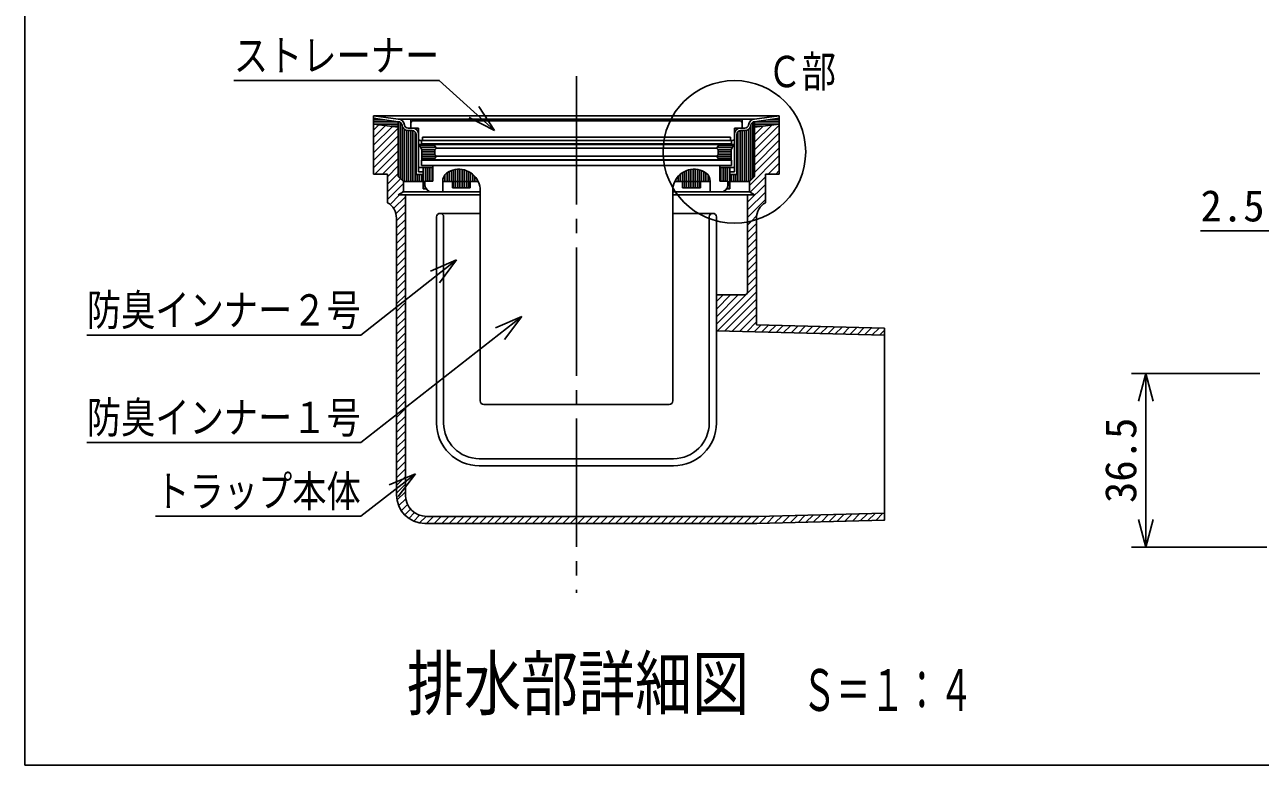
# Model space of a CAD drawing. Units: millimetres, scale not verified, with parts at other scales. Extents: x -819 to 819, y -558 to 522.
# Drawn here: x -819 to -299, y -558 to -246 of the extents above; entities that cross this region are included whole.
import ezdxf
from ezdxf.enums import TextEntityAlignment as Align

# ---------------------------------------------------------------- set-up
doc = ezdxf.new("R2010")
doc.units = ezdxf.units.MM
doc.header["$LTSCALE"] = 6
doc.linetypes.add('CHAIN2', pattern=[12, 9, -1, 1, -1])
for name, color, linetype in [('0-7_枠細線', 5, 'Continuous'), ('0-8_枠中線', 5, 'Continuous'), ('0-E_極細4', 6, 'Continuous'), ('1-1_寸法4', 7, 'Continuous'), ('1-5_寸法3', 7, 'Continuous')]:
    doc.layers.add(name, color=color, linetype=linetype)
doc.styles.add('ＭＳ ゴシック', font='')
doc.styles.get('ＭＳ ゴシック').set_extended_font_data('MS Gothic')

msp = doc.modelspace()

# ---------------------------------------------------------------- linework, layer by layer
at = {"layer": '0-8_枠中線'}
msp.add_lwpolyline([(-819, -558), (-819, 522), (819, 522), (819, -558)], close=True, dxfattribs=at)
at = {"layer": '0-E_極細4', "linetype": 'CHAIN2'}
msp.add_line((-586.847, -268.135), (-586.847, -485.466), dxfattribs=at)
at = {"layer": '0-E_極細4'}
for p, q in [((-661.815, -286.209), (-672.197, -284.73)), ((-672.197, -285.77), (-672.197, -284.73)), ((-672.197, -284.73), (-501.497, -284.73)), ((-672.197, -308.487), (-672.197, -284.752)), ((-661.815, -287.27), (-672.197, -285.791)), ((-511.878, -286.209), (-501.497, -284.73)), ((-511.878, -287.27), (-501.497, -285.791)), ((-501.497, -285.77), (-501.497, -284.73)), ((-501.497, -308.487), (-501.497, -284.752)), ((-672.197, -286.459), (-667.508, -286.459)), ((-672.197, -287.359), (-661.815, -287.359)), ((-672.197, -288.259), (-661.815, -288.259)), ((-672.197, -288.32), (-661.815, -289.52)), ((-672.197, -290.784), (-669.988, -288.575)), ((-672.197, -293.966), (-667.135, -288.905)), ((-672.197, -297.148), (-664.283, -289.234)), ((-672.197, -300.33), (-661.815, -289.948)), ((-664.937, -289.159), (-661.815, -289.159)), ((-586.847, -286.209), (-661.815, -286.209)), ((-661.815, -310.241), (-661.815, -287.259)), ((-661.08, -310.975), (-661.08, -287.441)), ((-660.18, -311.875), (-660.18, -289.085)), ((-659.28, -312.459), (-659.28, -290.467)), ((-658.38, -312.459), (-658.38, -290.919)), ((-657.709, -289.959), (-655.922, -289.959)), ((-657.709, -291.009), (-655.922, -291.009)), ((-657.48, -312.459), (-657.48, -291.009)), ((-656.597, -289.959), (-656.597, -286.209)), ((-656.58, -312.459), (-656.58, -291.009)), ((-656.522, -289.659), (-656.522, -287.709)), ((-653.297, -289.959), (-656.222, -289.959)), ((-586.847, -286.959), (-655.772, -286.959)), ((-655.68, -312.459), (-655.68, -291.028)), ((-653.297, -294.459), (-653.297, -289.959)), ((-586.847, -286.209), (-511.878, -286.209)), ((-586.847, -286.959), (-517.922, -286.959)), ((-520.397, -289.959), (-517.472, -289.959)), ((-520.397, -294.459), (-520.397, -289.959)), ((-517.98, -312.459), (-517.98, -291.023)), ((-515.985, -289.959), (-517.772, -289.959)), ((-515.985, -291.009), (-517.772, -291.009)), ((-517.172, -289.659), (-517.172, -287.709)), ((-517.097, -289.959), (-517.097, -286.209)), ((-517.08, -312.459), (-517.08, -291.009)), ((-516.18, -312.459), (-516.18, -291.009)), ((-515.28, -312.459), (-515.28, -290.91)), ((-514.38, -312.459), (-514.38, -290.441)), ((-513.48, -311.843), (-513.48, -288.939)), ((-512.58, -310.943), (-512.58, -287.424)), ((-511.878, -310.241), (-511.878, -287.259)), ((-511.878, -287.359), (-501.497, -287.359)), ((-511.878, -288.259), (-501.497, -288.259)), ((-501.497, -288.32), (-511.878, -289.52)), ((-511.878, -295.928), (-504.632, -288.682)), ((-511.878, -299.11), (-501.497, -288.729)), ((-511.878, -292.746), (-508.23, -289.098)), ((-511.878, -289.159), (-508.757, -289.159)), ((-511.878, -289.564), (-511.828, -289.514)), ((-506.186, -286.459), (-501.497, -286.459)), ((-672.197, -303.512), (-661.815, -293.13)), ((-672.197, -306.694), (-661.815, -296.312)), ((-654.78, -312.459), (-654.78, -291.499)), ((-654.347, -309.459), (-654.347, -292.584)), ((-653.297, -308.409), (-653.297, -292.584)), ((-587.147, -295.209), (-652.547, -295.209)), ((-652.097, -296.558), (-652.097, -295.209)), ((-651.647, -295.209), (-651.647, -293.709)), ((-587.147, -293.709), (-651.647, -293.709)), ((-586.547, -293.709), (-522.047, -293.709)), ((-586.547, -295.209), (-521.147, -295.209)), ((-522.047, -295.209), (-522.047, -293.709)), ((-521.597, -296.558), (-521.597, -295.209)), ((-520.397, -308.409), (-520.397, -292.584)), ((-519.347, -309.459), (-519.347, -292.584)), ((-518.88, -312.459), (-518.88, -291.465)), ((-511.878, -302.292), (-501.497, -291.911)), ((-511.878, -305.474), (-501.497, -295.093)), ((-671.641, -309.32), (-661.815, -299.494)), ((-586.847, -296.85), (-653.072, -296.85)), ((-651.872, -299.1), (-653.072, -296.85)), ((-652.854, -297.259), (-646.472, -297.259)), ((-652.374, -298.159), (-645.913, -298.159)), ((-652.097, -296.558), (-586.847, -296.558)), ((-651.894, -299.059), (-646.431, -299.059)), ((-651.872, -299.1), (-651.872, -303.3)), ((-651.872, -299.959), (-646.472, -299.959)), ((-651.872, -300.859), (-646.472, -300.859)), ((-646.472, -296.85), (-646.472, -297.6)), ((-646.472, -299.1), (-646.472, -301.05)), ((-645.722, -301.8), (-646.472, -301.05)), ((-586.847, -298.35), (-645.722, -298.35)), ((-521.597, -296.558), (-586.847, -296.558)), ((-586.847, -296.85), (-520.622, -296.85)), ((-586.847, -298.35), (-527.972, -298.35)), ((-527.972, -301.8), (-527.222, -301.05)), ((-527.781, -298.159), (-521.32, -298.159)), ((-527.263, -299.059), (-521.8, -299.059)), ((-527.222, -296.85), (-527.222, -297.6)), ((-527.222, -297.259), (-520.84, -297.259)), ((-527.222, -299.1), (-527.222, -301.05)), ((-527.222, -299.959), (-521.822, -299.959)), ((-527.222, -300.859), (-521.822, -300.859)), ((-521.822, -299.1), (-520.622, -296.85)), ((-521.822, -299.1), (-521.822, -303.3)), ((-514.097, -314.057), (-501.497, -301.457)), ((-511.878, -308.656), (-501.497, -298.275)), ((-668.459, -309.32), (-661.815, -302.676)), ((-666.347, -310.39), (-661.815, -305.858)), ((-647.222, -306.459), (-653.297, -306.459)), ((-652.097, -305.708), (-647.222, -305.708)), ((-651.872, -301.759), (-645.763, -301.759)), ((-651.872, -302.659), (-646.472, -302.659)), ((-586.847, -303.3), (-651.872, -303.3)), ((-651.347, -315.459), (-651.347, -306.459)), ((-651.18, -315.459), (-651.18, -306.459)), ((-650.28, -312.308), (-650.28, -306.459)), ((-649.38, -312.308), (-649.38, -306.459)), ((-648.48, -312.308), (-648.48, -306.459)), ((-647.58, -312.308), (-647.58, -306.459)), ((-647.222, -305.708), (-586.847, -305.708)), ((-647.222, -312.308), (-647.222, -305.708)), ((-646.472, -302.55), (-645.722, -301.8)), ((-646.472, -302.55), (-646.472, -303.3)), ((-586.847, -301.8), (-645.722, -301.8)), ((-586.847, -301.8), (-527.972, -301.8)), ((-586.847, -303.3), (-521.822, -303.3)), ((-526.472, -305.708), (-586.847, -305.708)), ((-527.222, -302.55), (-527.972, -301.8)), ((-527.931, -301.759), (-521.822, -301.759)), ((-527.222, -302.55), (-527.222, -303.3)), ((-527.222, -302.659), (-521.822, -302.659)), ((-526.472, -312.308), (-526.472, -305.708)), ((-521.597, -305.708), (-526.472, -305.708)), ((-526.472, -306.459), (-520.397, -306.459)), ((-526.08, -312.308), (-526.08, -306.459)), ((-525.18, -312.308), (-525.18, -306.459)), ((-524.28, -312.308), (-524.28, -306.459)), ((-523.38, -312.308), (-523.38, -306.459)), ((-522.48, -315.459), (-522.48, -306.459)), ((-522.347, -315.459), (-522.347, -306.459)), ((-506.178, -309.32), (-501.497, -304.639)), ((-672.197, -309.32), (-672.197, -308.487)), ((-666.347, -309.32), (-672.197, -309.32)), ((-666.347, -313.572), (-661.815, -309.04)), ((-666.347, -321.32), (-666.347, -309.32)), ((-666.347, -316.754), (-660.824, -311.231)), ((-661.815, -310.241), (-659.597, -312.459)), ((-651.347, -309.459), (-654.347, -309.459)), ((-653.88, -312.459), (-653.88, -309.459)), ((-651.347, -308.409), (-653.297, -308.409)), ((-652.98, -312.459), (-652.98, -309.459)), ((-652.08, -312.459), (-652.08, -309.459)), ((-643.08, -312.459), (-643.08, -311.926)), ((-642.18, -312.459), (-642.18, -309.586)), ((-641.28, -312.459), (-641.28, -308.719)), ((-640.38, -312.459), (-640.38, -308.201)), ((-639.48, -312.459), (-639.48, -307.81)), ((-638.58, -312.459), (-638.58, -307.528)), ((-637.68, -312.459), (-637.68, -307.346)), ((-636.78, -312.459), (-636.78, -307.257)), ((-635.88, -312.459), (-635.88, -307.259)), ((-634.98, -312.459), (-634.98, -307.351)), ((-634.08, -312.459), (-634.08, -307.536)), ((-633.18, -312.459), (-633.18, -307.822)), ((-632.28, -312.459), (-632.28, -308.217)), ((-631.38, -312.459), (-631.38, -308.741)), ((-630.48, -312.459), (-630.48, -309.421)), ((-629.58, -312.459), (-629.58, -310.312)), ((-628.68, -312.459), (-628.68, -311.532)), ((-544.98, -312.459), (-544.98, -311.479)), ((-544.08, -312.459), (-544.08, -310.275)), ((-543.18, -312.459), (-543.18, -309.393)), ((-542.28, -312.459), (-542.28, -308.719)), ((-541.38, -312.459), (-541.38, -308.201)), ((-540.48, -312.459), (-540.48, -307.81)), ((-539.58, -312.459), (-539.58, -307.528)), ((-538.68, -312.459), (-538.68, -307.346)), ((-537.78, -312.459), (-537.78, -307.257)), ((-536.88, -312.459), (-536.88, -307.259)), ((-535.98, -312.459), (-535.98, -307.351)), ((-535.08, -312.459), (-535.08, -307.536)), ((-534.18, -312.459), (-534.18, -307.822)), ((-533.28, -312.459), (-533.28, -308.217)), ((-532.38, -312.459), (-532.38, -308.741)), ((-531.48, -312.459), (-531.48, -309.63)), ((-522.347, -308.409), (-520.397, -308.409)), ((-522.347, -309.459), (-519.347, -309.459)), ((-521.58, -312.459), (-521.58, -309.459)), ((-520.68, -312.459), (-520.68, -309.459)), ((-519.78, -312.459), (-519.78, -309.459)), ((-511.878, -310.241), (-514.097, -312.459)), ((-513.825, -316.967), (-507.347, -310.489)), ((-507.347, -321.32), (-507.347, -309.32)), ((-507.347, -309.32), (-501.497, -309.32)), ((-502.996, -309.32), (-501.497, -307.821)), ((-501.497, -309.32), (-501.497, -308.487)), ((-666.347, -319.936), (-659.597, -313.186)), ((-661.815, -318.02), (-659.597, -316.82)), ((-660.581, -317.352), (-659.597, -316.368)), ((-659.597, -316.82), (-659.597, -312.459)), ((-651.347, -312.459), (-659.597, -312.459)), ((-627.347, -316.82), (-659.597, -316.82)), ((-650.101, -315.459), (-651.347, -315.459)), ((-650.597, -312.308), (-647.222, -312.308)), ((-650.597, -313.808), (-650.597, -312.308)), ((-650.28, -315.459), (-650.28, -315.149)), ((-647.597, -316.808), (-643.097, -316.808)), ((-643.097, -316.808), (-643.097, -312.459)), ((-628.182, -312.459), (-643.097, -312.459)), ((-639.026, -315.009), (-639.026, -312.459)), ((-631.526, -315.009), (-639.026, -315.009)), ((-638.58, -315.009), (-638.58, -312.459)), ((-637.68, -315.009), (-637.68, -312.459)), ((-636.78, -315.009), (-636.78, -312.459)), ((-635.88, -315.009), (-635.88, -312.459)), ((-634.98, -315.009), (-634.98, -312.459)), ((-634.08, -315.009), (-634.08, -312.459)), ((-633.18, -315.009), (-633.18, -312.459)), ((-632.28, -315.009), (-632.28, -312.459)), ((-631.526, -315.009), (-631.526, -312.459)), ((-627.347, -404.708), (-627.347, -316.246)), ((-627.347, -318.463), (-627.347, -316.246)), ((-546.347, -404.708), (-546.347, -316.246)), ((-546.347, -318.463), (-546.347, -316.246)), ((-546.347, -316.82), (-514.097, -316.82)), ((-545.511, -312.459), (-530.597, -312.459)), ((-542.167, -315.009), (-542.167, -312.459)), ((-542.167, -315.009), (-534.667, -315.009)), ((-541.38, -315.009), (-541.38, -312.459)), ((-540.48, -315.009), (-540.48, -312.459)), ((-539.58, -315.009), (-539.58, -312.459)), ((-538.68, -315.009), (-538.68, -312.459)), ((-537.78, -315.009), (-537.78, -312.459)), ((-536.88, -315.009), (-536.88, -312.459)), ((-535.98, -315.009), (-535.98, -312.459)), ((-535.08, -315.009), (-535.08, -312.459)), ((-534.667, -315.009), (-534.667, -312.459)), ((-530.597, -316.808), (-530.597, -312.459)), ((-526.097, -316.808), (-530.597, -316.808)), ((-523.097, -312.308), (-526.472, -312.308)), ((-523.592, -315.459), (-522.347, -315.459)), ((-523.38, -315.459), (-523.38, -315.081)), ((-523.097, -313.808), (-523.097, -312.308)), ((-522.347, -312.459), (-514.097, -312.459)), ((-514.847, -321.171), (-507.347, -313.671)), ((-514.847, -324.353), (-507.347, -316.853)), ((-514.097, -316.82), (-514.097, -312.459)), ((-511.878, -318.02), (-514.097, -316.82)), ((-665.288, -322.059), (-661.249, -318.02)), ((-663.795, -323.748), (-658.847, -318.8)), ((-662.829, -325.964), (-658.847, -321.982)), ((-627.347, -318.02), (-661.815, -318.02)), ((-658.847, -358.637), (-658.847, -318.02)), ((-546.347, -318.02), (-511.878, -318.02)), ((-514.847, -358.637), (-514.847, -318.02)), ((-514.847, -327.535), (-507.347, -320.035)), ((-662.597, -328.914), (-658.847, -325.164)), ((-645.722, -414.02), (-645.722, -327.32)), ((-644.222, -325.82), (-627.347, -325.82)), ((-642.722, -414.02), (-642.722, -327.32)), ((-529.472, -325.82), (-546.347, -325.82)), ((-530.972, -414.02), (-530.972, -327.32)), ((-527.972, -414.02), (-527.972, -327.32)), ((-662.597, -444.239), (-662.597, -327.815)), ((-662.597, -332.096), (-658.847, -328.346)), ((-662.597, -335.278), (-658.847, -331.528)), ((-514.847, -333.899), (-511.097, -330.149)), ((-511.097, -372.773), (-511.097, -327.815)), ((-662.597, -338.46), (-658.847, -334.71)), ((-662.597, -341.642), (-658.847, -337.892)), ((-514.847, -337.081), (-511.097, -333.331)), ((-514.847, -340.263), (-511.097, -336.513)), ((-662.597, -344.823), (-658.847, -341.073)), ((-514.847, -343.445), (-511.097, -339.695)), ((-514.847, -346.627), (-511.097, -342.877)), ((-662.597, -348.005), (-658.847, -344.255)), ((-662.597, -351.187), (-658.847, -347.437)), ((-514.847, -349.809), (-511.097, -346.059)), ((-662.597, -354.369), (-658.847, -350.619)), ((-514.847, -352.991), (-511.097, -349.241)), ((-514.847, -356.173), (-511.097, -352.423)), ((-662.597, -357.551), (-658.847, -353.801)), ((-662.597, -360.733), (-658.847, -356.983)), ((-658.847, -444.3), (-658.847, -358.637)), ((-527.972, -372.479), (-511.097, -355.604)), ((-662.597, -363.915), (-658.847, -360.165)), ((-662.597, -367.097), (-658.847, -363.347)), ((-516.159, -360.126), (-527.972, -360.126)), ((-527.972, -369.298), (-518.8, -360.126)), ((-527.972, -366.116), (-521.982, -360.126)), ((-527.972, -362.934), (-525.164, -360.126)), ((-527.615, -375.305), (-511.097, -358.786)), ((-524.51, -375.382), (-511.097, -361.968)), ((-662.597, -370.279), (-658.847, -366.529)), ((-521.405, -375.458), (-511.097, -365.15)), ((-518.299, -375.535), (-511.097, -368.332)), ((-662.597, -373.461), (-658.847, -369.711)), ((-662.597, -376.643), (-658.847, -372.893)), ((-645.722, -414.02), (-645.722, -373.52)), ((-527.972, -414.02), (-527.972, -373.52)), ((-515.194, -375.611), (-511.097, -371.514)), ((-512.088, -375.688), (-509.219, -372.819)), ((-511.097, -372.773), (-457.268, -374.1)), ((-508.983, -375.765), (-506.114, -372.896)), ((-505.877, -375.841), (-503.009, -372.972)), ((-502.772, -375.918), (-499.903, -373.049)), ((-499.667, -375.994), (-496.798, -373.125)), ((-496.561, -376.071), (-493.692, -373.202)), ((-493.456, -376.147), (-490.587, -373.278)), ((-490.35, -376.224), (-487.481, -373.355)), ((-487.245, -376.301), (-484.376, -373.432)), ((-484.14, -376.377), (-481.271, -373.508)), ((-481.034, -376.454), (-478.165, -373.585)), ((-477.929, -376.53), (-475.06, -373.661)), ((-474.823, -376.607), (-471.954, -373.738)), ((-471.718, -376.683), (-468.849, -373.814)), ((-468.613, -376.76), (-465.744, -373.891)), ((-465.507, -376.837), (-462.638, -373.968)), ((-462.402, -376.913), (-459.533, -374.044)), ((-662.597, -379.825), (-658.847, -376.075)), ((-662.597, -383.007), (-658.847, -379.257)), ((-527.972, -375.296), (-457.268, -377.04)), ((-459.296, -376.99), (-457.268, -374.961)), ((-662.597, -386.189), (-658.847, -382.439)), ((-662.597, -389.371), (-658.847, -385.621)), ((-662.597, -392.553), (-658.847, -388.803)), ((-662.597, -395.735), (-658.847, -391.985)), ((-662.597, -398.917), (-658.847, -395.167)), ((-662.597, -402.099), (-658.847, -398.349)), ((-662.597, -405.281), (-658.847, -401.531)), ((-662.597, -408.463), (-658.847, -404.713)), ((-662.597, -411.645), (-658.847, -407.895)), ((-625.847, -406.208), (-586.847, -406.208)), ((-547.847, -406.208), (-586.847, -406.208)), ((-662.597, -414.827), (-658.847, -411.077)), ((-662.597, -418.009), (-658.847, -414.259)), ((-662.597, -421.191), (-658.847, -417.441)), ((-662.597, -424.373), (-658.847, -420.623)), ((-662.597, -427.555), (-658.847, -423.805)), ((-662.597, -430.737), (-658.847, -426.987)), ((-662.597, -433.919), (-658.847, -430.169)), ((-586.847, -429.02), (-627.722, -429.02)), ((-586.847, -429.02), (-545.972, -429.02)), ((-662.597, -437.101), (-658.847, -433.351)), ((-662.597, -440.283), (-658.847, -436.533)), ((-627.722, -432.02), (-624.347, -432.02)), ((-545.972, -432.02), (-549.347, -432.02)), ((-662.597, -443.465), (-658.847, -439.715)), ((-662.393, -446.443), (-658.847, -442.897)), ((-661.658, -448.891), (-658.698, -445.93)), ((-660.541, -450.955), (-657.901, -448.315)), ((-659.105, -452.701), (-656.625, -450.221)), ((-657.368, -454.146), (-654.941, -451.719)), ((-510.973, -453.301), (-457.268, -451.977)), ((-470.733, -455.248), (-467.719, -452.234)), ((-467.471, -455.168), (-464.457, -452.154)), ((-464.209, -455.088), (-461.195, -452.074)), ((-460.946, -455.007), (-457.932, -451.993)), ((-655.313, -455.273), (-652.831, -452.791)), ((-652.878, -456.02), (-650.153, -453.295)), ((-650.597, -456.239), (-510.901, -456.239)), ((-649.915, -456.239), (-646.976, -453.3)), ((-649.847, -453.3), (-510.901, -453.3)), ((-646.733, -456.239), (-643.794, -453.3)), ((-643.551, -456.239), (-640.612, -453.3)), ((-640.369, -456.239), (-637.43, -453.3)), ((-637.187, -456.239), (-634.248, -453.3)), ((-634.005, -456.239), (-631.066, -453.3)), ((-630.823, -456.239), (-627.884, -453.3)), ((-627.641, -456.239), (-624.702, -453.3)), ((-624.459, -456.239), (-621.52, -453.3)), ((-621.277, -456.239), (-618.338, -453.3)), ((-618.095, -456.239), (-615.156, -453.3)), ((-614.913, -456.239), (-611.974, -453.3)), ((-611.731, -456.239), (-608.792, -453.3)), ((-608.549, -456.239), (-605.61, -453.3)), ((-605.367, -456.239), (-602.428, -453.3)), ((-602.185, -456.239), (-599.246, -453.3)), ((-599.003, -456.239), (-596.064, -453.3)), ((-595.821, -456.239), (-592.882, -453.3)), ((-592.639, -456.239), (-589.7, -453.3)), ((-589.457, -456.239), (-586.847, -453.628)), ((-586.847, -453.628), (-586.518, -453.3)), ((-586.275, -456.239), (-583.336, -453.3)), ((-583.093, -456.239), (-580.154, -453.3)), ((-579.911, -456.239), (-576.972, -453.3)), ((-576.729, -456.239), (-573.79, -453.3)), ((-573.547, -456.239), (-570.608, -453.3)), ((-570.365, -456.239), (-567.426, -453.3)), ((-567.183, -456.239), (-564.244, -453.3)), ((-564.001, -456.239), (-561.063, -453.3)), ((-560.819, -456.239), (-557.881, -453.3)), ((-557.637, -456.239), (-554.699, -453.3)), ((-554.455, -456.239), (-551.517, -453.3)), ((-551.273, -456.239), (-548.335, -453.3)), ((-548.091, -456.239), (-545.153, -453.3)), ((-544.909, -456.239), (-541.971, -453.3)), ((-541.727, -456.239), (-538.789, -453.3)), ((-538.545, -456.239), (-535.607, -453.3)), ((-535.363, -456.239), (-532.425, -453.3)), ((-532.181, -456.239), (-529.243, -453.3)), ((-529, -456.239), (-526.061, -453.3)), ((-525.818, -456.239), (-522.879, -453.3)), ((-522.636, -456.239), (-519.697, -453.3)), ((-519.454, -456.239), (-516.515, -453.3)), ((-516.272, -456.239), (-513.333, -453.3)), ((-513.09, -456.239), (-510.131, -453.28)), ((-509.883, -456.214), (-506.869, -453.2)), ((-506.62, -456.133), (-503.606, -453.119)), ((-503.358, -456.053), (-500.344, -453.039)), ((-500.095, -455.972), (-497.081, -452.958)), ((-496.833, -455.892), (-493.819, -452.878)), ((-493.57, -455.811), (-490.556, -452.798)), ((-490.308, -455.731), (-487.294, -452.717)), ((-487.046, -455.651), (-484.032, -452.637)), ((-483.783, -455.57), (-480.769, -452.556)), ((-480.521, -455.49), (-477.507, -452.476)), ((-477.258, -455.409), (-474.244, -452.395)), ((-473.996, -455.329), (-470.982, -452.315)), ((-457.684, -454.927), (-457.268, -454.511))]:
    msp.add_line(p, q, dxfattribs=at)
for points in [[(-646.472, -299.1), (-645.722, -298.35), (-646.472, -297.6)], [(-527.222, -299.1), (-527.972, -298.35), (-527.222, -297.6)], [(-652.097, -305.708), (-652.097, -303.458), (-586.847, -303.458)], [(-521.597, -305.708), (-521.597, -303.458), (-586.847, -303.458)], [(-514.847, -330.717), (-513.201, -329.071), (-511.042, -326.912)], [(-510.901, -456.239), (-457.268, -454.916), (-457.268, -374.1)], [(-586.847, -432.02), (-588.243, -432.02), (-627.722, -432.02)], [(-586.847, -432.02), (-585.45, -432.02), (-545.972, -432.02)]]:
    msp.add_lwpolyline(points, dxfattribs=at)
for centre, radius, start, end in [((-661.815, -288.834), 2.625, 4.15099, 90), ((-661.815, -288.834), 1.575, 4.15099, 90), ((-657.709, -288.459), 2.55, 183.35089, 270), ((-657.709, -288.459), 1.5, 183.35089, 270), ((-655.772, -287.709), 0.75, 155.94545, 180), ((-656.222, -289.659), 0.3, 180, 270), ((-655.772, -287.709), 0.75, 90, 155.94545), ((-655.922, -292.584), 2.625, 0, 90), ((-655.922, -292.584), 1.575, 0, 90), ((-517.772, -292.584), 2.625, 90, 180), ((-517.772, -292.584), 1.575, 90, 180), ((-517.922, -287.709), 0.75, 24.05455, 90), ((-517.472, -289.659), 0.3, 270, 360), ((-517.922, -287.709), 0.75, 0, 24.05455), ((-515.985, -288.459), 1.5, 270, 356.64911), ((-515.985, -288.459), 2.55, 270, 356.64911), ((-511.878, -288.834), 2.625, 90, 175.84901), ((-511.878, -288.834), 1.575, 90, 175.84901), ((-652.547, -294.459), 0.75, 180, 270), ((-521.147, -294.459), 0.75, 270, 360), ((-638.597, -312.308), 4.5, 129.9705, 181.9251), ((-636.347, -316.246), 9, 24.88695, 124.83371), ((-537.347, -316.246), 9, 55.16629, 155.11305), ((-535.097, -312.308), 4.5, 358.0749, 50.0295), ((-647.597, -313.808), 3, 180, 270), ((-636.347, -316.246), 9, 0, 24.88695), ((-537.347, -316.246), 9, 155.11305, 180), ((-526.097, -313.808), 3, 270, 360), ((-670.097, -327.815), 7.5, 0, 60), ((-503.597, -327.815), 7.5, 120, 180), ((-644.222, -327.32), 1.5, 90, 180), ((-644.222, -327.32), 1.5, 0, 90), ((-529.472, -327.32), 1.5, 90, 180), ((-529.472, -327.32), 1.5, 0, 90), ((-516.347, -358.637), 1.5, 277.18076, 360), ((-625.847, -404.708), 1.5, 180, 270.00046), ((-547.847, -404.708), 1.5, 269.99954, 360), ((-627.722, -414.02), 18, 180, 270), ((-627.722, -414.02), 15, 180, 270), ((-545.972, -414.02), 18, 270, 360), ((-545.972, -414.02), 15, 270, 360), ((-650.597, -444.239), 12, 180, 270), ((-649.847, -444.3), 9, 180, 270)]:
    msp.add_arc(centre, radius, start, end, dxfattribs=at)
at = {"layer": '1-1_寸法4'}
for p, q in [((-621.356, -290.96), (-632.034, -285.485)), ((-621.356, -290.96), (-627.865, -280.879)), ((-637.266, -345.418), (-648.308, -350.117)), ((-637.266, -345.418), (-644.479, -355.008)), ((-609.851, -369.236), (-620.895, -373.929)), ((-609.851, -369.236), (-617.069, -378.822)), ((-654.538, -435.431), (-665.613, -440.052)), ((-654.538, -435.431), (-661.819, -444.97))]:
    msp.add_line(p, q, dxfattribs=at)
for points in [[(-621.356, -290.96), (-644.606, -269.917), (-731.006, -269.917)], [(-637.266, -345.418), (-677.632, -377.016), (-792.832, -377.016)], [(-609.851, -369.236), (-677.632, -422.238), (-792.832, -422.238)], [(-654.538, -435.431), (-677.632, -453.245), (-764.032, -453.245)]]:
    msp.add_lwpolyline(points, dxfattribs=at)
msp.add_circle((-520.397, -299.947), 30, dxfattribs=at)
at = {"layer": '1-5_寸法3'}
for p, q in [((-324.263, -333.172), (-282.327, -333.172)), ((-299.327, -393.172), (-353.327, -393.172)), ((-347.327, -393.172), (-350.432, -404.763)), ((-347.327, -393.172), (-344.221, -404.763)), ((-347.327, -393.172), (-347.327, -466.172)), ((-347.327, -466.172), (-350.432, -454.581)), ((-347.327, -466.172), (-344.221, -454.581)), ((-296.327, -466.172), (-353.327, -466.172))]:
    msp.add_line(p, q, dxfattribs=at)

# ---------------------------------------------------------------- texts
at = {"layer": '0-7_枠細線', "style": 'ＭＳ ゴシック'}
for s, height, width, p in [('排水部詳細図', 21.99, 0.8, (-658.16, -541.128)), ('Ｓ＝１：４', 17.6, 0.6, (-491.929, -540.397))]:
    msp.add_text(s, height=height, dxfattribs=dict(at, width=width)).set_placement(p, align=Align.BOTTOM_LEFT)
at = {"layer": '1-1_寸法4', "style": 'ＭＳ ゴシック', "width": 0.8}
for s, p in [('ストレーナー', (-731.006, -269.917)), ('Ｃ部', (-506.47, -276.712)), ('防臭インナー２号', (-792.832, -377.016)), ('防臭インナー１号', (-792.832, -422.238)), ('トラップ本体', (-764.032, -453.245))]:
    msp.add_text(s, height=13.2, dxfattribs=at).set_placement(p, align=Align.BOTTOM_LEFT)
at = {"layer": '1-5_寸法3', "style": 'ＭＳ ゴシック'}
msp.add_text('2.5', height=13.2, dxfattribs=at).set_placement((-324.263, -333.172), align=Align.BOTTOM_LEFT)
msp.add_text('36.5', height=13.2, rotation=90, dxfattribs=at).set_placement((-347.327, -447.672), align=Align.BOTTOM_LEFT)

doc.saveas('drawing.dxf')
